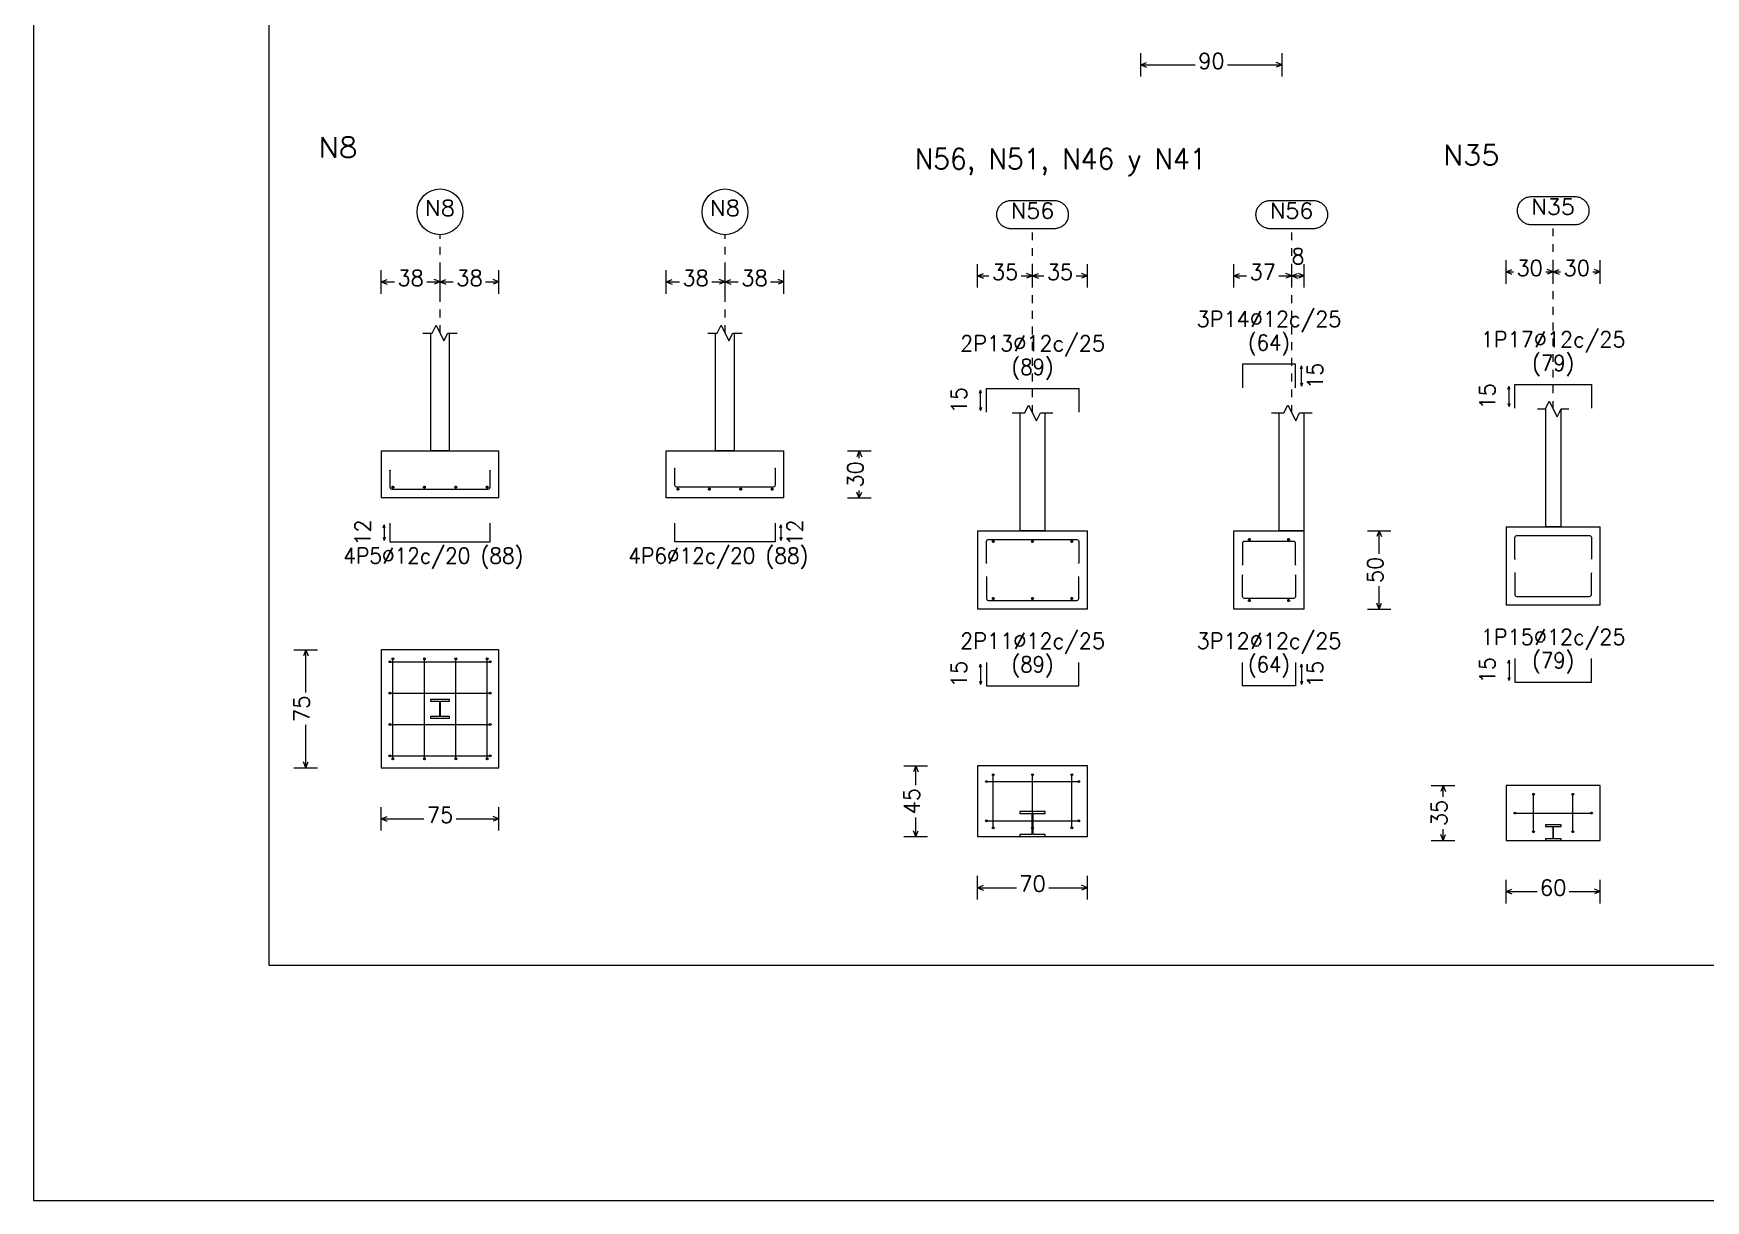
# Model space of a CAD drawing. Header units: millimetres. Extents: x 0 to 42, y 68.4 to 98.1.
# Drawn here: x 0 to 21.31, y 68.39 to 83.26 of the extents above; entities that cross this region are included whole.
import ezdxf
from ezdxf.enums import TextEntityAlignment as Align

# ---------------------------------------------------------------- set-up
doc = ezdxf.new("R2010")
doc.units = ezdxf.units.MM
doc.linetypes.add('CYPE_PUNTO', pattern=[0.075, 0, -0.075])
for name, color, linetype, lineweight in [('CIM_COTAS', 2, 'Continuous', 0), ('CIM_DIB_ARMADOS', 4, 'Continuous', 0), ('CIM_GEOMETRIA', 2, 'Continuous', 0), ('CIM_REFEREN', 2, 'Continuous', 0), ('CIM_TXT_ARMADOS', 3, 'Continuous', 0), ('RECUAD_LIMITES', 2, 'Continuous', 0), ('RECUAD_MARCO', 1, 'Continuous', 20)]:
    doc.layers.add(name, color=color, linetype=linetype, lineweight=lineweight)
doc.styles.add('CYPETXT', font='', dxfattribs={"height": 0.2})
doc.styles.get('CYPETXT').set_extended_font_data('romans')

msp = doc.modelspace()

# ---------------------------------------------------------------- hatches: boundary and pattern name
at = {"layer": 'CIM_DIB_ARMADOS'}
h = msp.add_hatch(color=256, dxfattribs=at)
edge = h.paths.add_edge_path(flags=0)
edge.add_arc((4.543, 77.695), 0.0016, 0, 360)
h = msp.add_hatch(color=256, dxfattribs=at)
edge = h.paths.add_edge_path(flags=0)
edge.add_arc((5.819, 77.695), 0.0016, 0, 360)
h = msp.add_hatch(color=256, dxfattribs=at)
edge = h.paths.add_edge_path(flags=0)
edge.add_arc((8.174, 77.719), 0.0016, 0, 360)
h = msp.add_hatch(color=256, dxfattribs=at)
edge = h.paths.add_edge_path(flags=0)
edge.add_arc((9.45, 77.719), 0.0016, 0, 360)
h = msp.add_hatch(color=256, dxfattribs=at)
edge = h.paths.add_edge_path(flags=0)
edge.add_arc((12.142, 76.514), 0.0016, 0, 360)
h = msp.add_hatch(color=256, dxfattribs=at)
edge = h.paths.add_edge_path(flags=0)
edge.add_arc((13.318, 76.514), 0.0016, 0, 360)
h = msp.add_hatch(color=256, dxfattribs=at)
edge = h.paths.add_edge_path(flags=0)
edge.add_arc((15.405, 76.49), 0.0016, 0, 360)
h = msp.add_hatch(color=256, dxfattribs=at)
edge = h.paths.add_edge_path(flags=0)
edge.add_arc((16.081, 76.49), 0.0016, 0, 360)
h = msp.add_hatch(color=256, dxfattribs=at)
edge = h.paths.add_edge_path(flags=0)
edge.add_arc((18.876, 76.564), 0.0016, 0, 360)
h = msp.add_hatch(color=256, dxfattribs=at)
edge = h.paths.add_edge_path(flags=0)
edge.add_arc((19.852, 76.564), 0.0016, 0, 360)
h = msp.add_hatch(color=256, dxfattribs=at)
edge = h.paths.add_edge_path(flags=0)
edge.add_arc((12.142, 76.338), 0.0016, 0, 360)
h = msp.add_hatch(color=256, dxfattribs=at)
edge = h.paths.add_edge_path(flags=0)
edge.add_arc((13.318, 76.338), 0.0016, 0, 360)
h = msp.add_hatch(color=256, dxfattribs=at)
edge = h.paths.add_edge_path(flags=0)
edge.add_arc((15.405, 76.362), 0.0016, 0, 360)
h = msp.add_hatch(color=256, dxfattribs=at)
edge = h.paths.add_edge_path(flags=0)
edge.add_arc((16.081, 76.362), 0.0016, 0, 360)
h = msp.add_hatch(color=256, dxfattribs=at)
edge = h.paths.add_edge_path(flags=0)
edge.add_arc((18.876, 76.388), 0.0016, 0, 360)
h = msp.add_hatch(color=256, dxfattribs=at)
edge = h.paths.add_edge_path(flags=0)
edge.add_arc((19.852, 76.388), 0.0016, 0, 360)
h = msp.add_hatch(color=256, dxfattribs=at)
edge = h.paths.add_edge_path(flags=0)
edge.add_arc((4.543, 75.257), 0.0016, 0, 360)
h = msp.add_hatch(color=256, dxfattribs=at)
edge = h.paths.add_edge_path(flags=0)
edge.add_arc((4.581, 75.295), 0.0016, 0, 360)
h = msp.add_hatch(color=256, dxfattribs=at)
edge = h.paths.add_edge_path(flags=0)
edge.add_arc((4.981, 75.295), 0.0016, 0, 360)
h = msp.add_hatch(color=256, dxfattribs=at)
edge = h.paths.add_edge_path(flags=0)
edge.add_arc((5.381, 75.295), 0.0016, 0, 360)
h = msp.add_hatch(color=256, dxfattribs=at)
edge = h.paths.add_edge_path(flags=0)
edge.add_arc((5.781, 75.295), 0.0016, 0, 360)
h = msp.add_hatch(color=256, dxfattribs=at)
edge = h.paths.add_edge_path(flags=0)
edge.add_arc((5.819, 75.257), 0.0016, 0, 360)
h = msp.add_hatch(color=256, dxfattribs=at)
edge = h.paths.add_edge_path(flags=0)
edge.add_arc((4.543, 74.857), 0.0016, 0, 360)
h = msp.add_hatch(color=256, dxfattribs=at)
edge = h.paths.add_edge_path(flags=0)
edge.add_arc((5.819, 74.857), 0.0016, 0, 360)
h = msp.add_hatch(color=256, dxfattribs=at)
edge = h.paths.add_edge_path(flags=0)
edge.add_arc((4.543, 74.457), 0.0016, 0, 360)
h = msp.add_hatch(color=256, dxfattribs=at)
edge = h.paths.add_edge_path(flags=0)
edge.add_arc((5.819, 74.457), 0.0016, 0, 360)
h = msp.add_hatch(color=256, dxfattribs=at)
edge = h.paths.add_edge_path(flags=0)
edge.add_arc((4.543, 74.057), 0.0016, 0, 360)
h = msp.add_hatch(color=256, dxfattribs=at)
edge = h.paths.add_edge_path(flags=0)
edge.add_arc((4.581, 74.019), 0.0016, 0, 360)
h = msp.add_hatch(color=256, dxfattribs=at)
edge = h.paths.add_edge_path(flags=0)
edge.add_arc((4.981, 74.019), 0.0016, 0, 360)
h = msp.add_hatch(color=256, dxfattribs=at)
edge = h.paths.add_edge_path(flags=0)
edge.add_arc((5.381, 74.019), 0.0016, 0, 360)
h = msp.add_hatch(color=256, dxfattribs=at)
edge = h.paths.add_edge_path(flags=0)
edge.add_arc((5.781, 74.019), 0.0016, 0, 360)
h = msp.add_hatch(color=256, dxfattribs=at)
edge = h.paths.add_edge_path(flags=0)
edge.add_arc((5.819, 74.057), 0.0016, 0, 360)
h = msp.add_hatch(color=256, dxfattribs=at)
edge = h.paths.add_edge_path(flags=0)
edge.add_arc((12.142, 73.73), 0.0016, 0, 360)
h = msp.add_hatch(color=256, dxfattribs=at)
edge = h.paths.add_edge_path(flags=0)
edge.add_arc((12.142, 73.73), 0.0016, 0, 360)
h = msp.add_hatch(color=256, dxfattribs=at)
edge = h.paths.add_edge_path(flags=0)
edge.add_arc((12.23, 73.818), 0.0016, 0, 360)
h = msp.add_hatch(color=256, dxfattribs=at)
edge = h.paths.add_edge_path(flags=0)
edge.add_arc((12.23, 73.818), 0.0016, 0, 360)
h = msp.add_hatch(color=256, dxfattribs=at)
edge = h.paths.add_edge_path(flags=0)
edge.add_arc((12.73, 73.818), 0.0016, 0, 360)
h = msp.add_hatch(color=256, dxfattribs=at)
edge = h.paths.add_edge_path(flags=0)
edge.add_arc((12.73, 73.818), 0.0016, 0, 360)
h = msp.add_hatch(color=256, dxfattribs=at)
edge = h.paths.add_edge_path(flags=0)
edge.add_arc((13.23, 73.818), 0.0016, 0, 360)
h = msp.add_hatch(color=256, dxfattribs=at)
edge = h.paths.add_edge_path(flags=0)
edge.add_arc((13.23, 73.818), 0.0016, 0, 360)
h = msp.add_hatch(color=256, dxfattribs=at)
edge = h.paths.add_edge_path(flags=0)
edge.add_arc((13.318, 73.73), 0.0016, 0, 360)
h = msp.add_hatch(color=256, dxfattribs=at)
edge = h.paths.add_edge_path(flags=0)
edge.add_arc((13.318, 73.73), 0.0016, 0, 360)
h = msp.add_hatch(color=256, dxfattribs=at)
edge = h.paths.add_edge_path(flags=0)
edge.add_arc((19.114, 73.568), 0.0016, 0, 360)
h = msp.add_hatch(color=256, dxfattribs=at)
edge = h.paths.add_edge_path(flags=0)
edge.add_arc((19.114, 73.568), 0.0016, 0, 360)
h = msp.add_hatch(color=256, dxfattribs=at)
edge = h.paths.add_edge_path(flags=0)
edge.add_arc((19.614, 73.568), 0.0016, 0, 360)
h = msp.add_hatch(color=256, dxfattribs=at)
edge = h.paths.add_edge_path(flags=0)
edge.add_arc((19.614, 73.568), 0.0016, 0, 360)
h = msp.add_hatch(color=256, dxfattribs=at)
edge = h.paths.add_edge_path(flags=0)
edge.add_arc((18.876, 73.33), 0.0016, 0, 360)
h = msp.add_hatch(color=256, dxfattribs=at)
edge = h.paths.add_edge_path(flags=0)
edge.add_arc((18.876, 73.33), 0.0016, 0, 360)
h = msp.add_hatch(color=256, dxfattribs=at)
edge = h.paths.add_edge_path(flags=0)
edge.add_arc((19.852, 73.33), 0.0016, 0, 360)
h = msp.add_hatch(color=256, dxfattribs=at)
edge = h.paths.add_edge_path(flags=0)
edge.add_arc((19.852, 73.33), 0.0016, 0, 360)
h = msp.add_hatch(color=256, dxfattribs=at)
edge = h.paths.add_edge_path(flags=0)
edge.add_arc((12.142, 73.23), 0.0016, 0, 360)
h = msp.add_hatch(color=256, dxfattribs=at)
edge = h.paths.add_edge_path(flags=0)
edge.add_arc((12.142, 73.23), 0.0016, 0, 360)
h = msp.add_hatch(color=256, dxfattribs=at)
edge = h.paths.add_edge_path(flags=0)
edge.add_arc((12.23, 73.142), 0.0016, 0, 360)
h = msp.add_hatch(color=256, dxfattribs=at)
edge = h.paths.add_edge_path(flags=0)
edge.add_arc((12.23, 73.142), 0.0016, 0, 360)
h = msp.add_hatch(color=256, dxfattribs=at)
edge = h.paths.add_edge_path(flags=0)
edge.add_arc((12.73, 73.142), 0.0016, 0, 360)
h = msp.add_hatch(color=256, dxfattribs=at)
edge = h.paths.add_edge_path(flags=0)
edge.add_arc((12.73, 73.142), 0.0016, 0, 360)
h = msp.add_hatch(color=256, dxfattribs=at)
edge = h.paths.add_edge_path(flags=0)
edge.add_arc((13.23, 73.142), 0.0016, 0, 360)
h = msp.add_hatch(color=256, dxfattribs=at)
edge = h.paths.add_edge_path(flags=0)
edge.add_arc((13.23, 73.142), 0.0016, 0, 360)
h = msp.add_hatch(color=256, dxfattribs=at)
edge = h.paths.add_edge_path(flags=0)
edge.add_arc((13.318, 73.23), 0.0016, 0, 360)
h = msp.add_hatch(color=256, dxfattribs=at)
edge = h.paths.add_edge_path(flags=0)
edge.add_arc((13.318, 73.23), 0.0016, 0, 360)
h = msp.add_hatch(color=256, dxfattribs=at)
edge = h.paths.add_edge_path(flags=0)
edge.add_arc((19.114, 73.092), 0.0016, 0, 360)
h = msp.add_hatch(color=256, dxfattribs=at)
edge = h.paths.add_edge_path(flags=0)
edge.add_arc((19.114, 73.092), 0.0016, 0, 360)
h = msp.add_hatch(color=256, dxfattribs=at)
edge = h.paths.add_edge_path(flags=0)
edge.add_arc((19.614, 73.092), 0.0016, 0, 360)
h = msp.add_hatch(color=256, dxfattribs=at)
edge = h.paths.add_edge_path(flags=0)
edge.add_arc((19.614, 73.092), 0.0016, 0, 360)

# ---------------------------------------------------------------- linework, layer by layer
at = {"layer": 'CIM_COTAS'}
for p, q in [((14.109, 82.709), (14.109, 83.009)), ((14.109, 82.859), (14.184, 82.889)), ((15.909, 82.859), (15.834, 82.889)), ((15.909, 82.709), (15.909, 83.009)), ((14.109, 82.859), (14.184, 82.829)), ((14.109, 82.859), (14.804, 82.859)), ((15.215, 82.859), (15.909, 82.859)), ((15.909, 82.859), (15.834, 82.829)), ((12.03, 80.022), (12.03, 80.322)), ((12.73, 80.022), (12.73, 80.322)), ((12.73, 80.022), (12.73, 80.322)), ((13.43, 80.022), (13.43, 80.322)), ((15.293, 80.022), (15.293, 80.322)), ((16.033, 80.022), (16.033, 80.322)), ((16.033, 80.022), (16.033, 80.322)), ((16.193, 80.022), (16.193, 80.322)), ((18.764, 80.072), (18.764, 80.372)), ((19.364, 80.072), (19.364, 80.372)), ((19.364, 80.072), (19.364, 80.372)), ((19.964, 80.072), (19.964, 80.372)), ((4.431, 79.944), (4.431, 80.244)), ((4.431, 80.094), (4.506, 80.124)), ((5.181, 80.094), (5.106, 80.124)), ((5.181, 79.944), (5.181, 80.244)), ((5.181, 79.944), (5.181, 80.244)), ((5.181, 80.094), (5.256, 80.124)), ((5.931, 80.094), (5.856, 80.124)), ((5.931, 79.944), (5.931, 80.244)), ((8.062, 79.944), (8.062, 80.244)), ((8.062, 80.094), (8.137, 80.124)), ((8.812, 80.094), (8.737, 80.124)), ((8.812, 79.944), (8.812, 80.244)), ((8.812, 79.944), (8.812, 80.244)), ((8.812, 80.094), (8.887, 80.124)), ((9.562, 80.094), (9.487, 80.124)), ((9.562, 79.944), (9.562, 80.244)), ((12.03, 80.172), (12.105, 80.202)), ((12.03, 80.172), (12.105, 80.142)), ((12.03, 80.172), (12.175, 80.172)), ((12.586, 80.172), (12.73, 80.172)), ((12.73, 80.172), (12.655, 80.202)), ((12.73, 80.172), (12.655, 80.142)), ((12.73, 80.172), (12.805, 80.202)), ((12.73, 80.172), (12.805, 80.142)), ((12.73, 80.172), (12.875, 80.172)), ((13.286, 80.172), (13.43, 80.172)), ((13.43, 80.172), (13.355, 80.202)), ((13.43, 80.172), (13.355, 80.142)), ((15.293, 80.172), (15.368, 80.202)), ((15.293, 80.172), (15.368, 80.142)), ((15.293, 80.172), (15.458, 80.172)), ((15.869, 80.172), (16.033, 80.172)), ((16.033, 80.172), (15.958, 80.202)), ((16.033, 80.172), (15.958, 80.142)), ((16.033, 80.172), (16.108, 80.202)), ((16.033, 80.172), (16.108, 80.142)), ((16.033, 80.172), (16.193, 80.172)), ((16.193, 80.172), (16.118, 80.202)), ((16.193, 80.172), (16.118, 80.142)), ((18.764, 80.222), (18.839, 80.252)), ((18.764, 80.222), (18.839, 80.192)), ((18.764, 80.222), (18.858, 80.222)), ((19.269, 80.222), (19.364, 80.222)), ((19.364, 80.222), (19.289, 80.252)), ((19.364, 80.222), (19.289, 80.192)), ((19.364, 80.222), (19.439, 80.252)), ((19.364, 80.222), (19.439, 80.192)), ((19.364, 80.222), (19.458, 80.222)), ((19.869, 80.222), (19.964, 80.222)), ((19.964, 80.222), (19.889, 80.252)), ((19.964, 80.222), (19.889, 80.192)), ((4.431, 80.094), (4.506, 80.064)), ((4.431, 80.094), (4.6, 80.094)), ((5.011, 80.094), (5.181, 80.094)), ((5.181, 80.094), (5.106, 80.064)), ((5.181, 80.094), (5.256, 80.064)), ((5.181, 80.094), (5.35, 80.094)), ((5.761, 80.094), (5.931, 80.094)), ((5.931, 80.094), (5.856, 80.064)), ((8.062, 80.094), (8.137, 80.064)), ((8.062, 80.094), (8.231, 80.094)), ((8.642, 80.094), (8.812, 80.094)), ((8.812, 80.094), (8.737, 80.064)), ((8.812, 80.094), (8.887, 80.064)), ((8.812, 80.094), (8.981, 80.094)), ((9.392, 80.094), (9.562, 80.094)), ((9.562, 80.094), (9.487, 80.064)), ((10.373, 77.943), (10.673, 77.943)), ((10.523, 77.943), (10.493, 77.868)), ((10.523, 77.943), (10.553, 77.868)), ((10.523, 77.849), (10.523, 77.943)), ((10.373, 77.343), (10.673, 77.343)), ((10.523, 77.343), (10.493, 77.418)), ((10.523, 77.343), (10.523, 77.438)), ((10.523, 77.343), (10.553, 77.418)), ((16.996, 76.926), (17.296, 76.926)), ((17.146, 76.926), (17.116, 76.851)), ((17.146, 76.926), (17.176, 76.851)), ((17.146, 76.631), (17.146, 76.926)), ((17.146, 75.926), (17.146, 76.22)), ((16.996, 75.926), (17.296, 75.926)), ((17.146, 75.926), (17.116, 76.001)), ((17.146, 75.926), (17.176, 76.001)), ((3.319, 75.407), (3.619, 75.407)), ((3.469, 75.407), (3.439, 75.332)), ((3.469, 75.407), (3.499, 75.332)), ((3.469, 74.863), (3.469, 75.407)), ((3.469, 73.907), (3.469, 74.452)), ((3.469, 73.907), (3.439, 73.982)), ((3.469, 73.907), (3.499, 73.982)), ((11.092, 73.93), (11.392, 73.93)), ((11.242, 73.93), (11.212, 73.855)), ((11.242, 73.93), (11.272, 73.855)), ((11.242, 73.685), (11.242, 73.93)), ((3.319, 73.907), (3.619, 73.907)), ((17.811, 73.68), (18.111, 73.68)), ((17.961, 73.68), (17.931, 73.605)), ((17.961, 73.68), (17.991, 73.605)), ((17.961, 73.535), (17.961, 73.68)), ((4.431, 73.106), (4.431, 73.406)), ((5.931, 73.106), (5.931, 73.406)), ((4.431, 73.256), (4.506, 73.286)), ((4.431, 73.256), (4.506, 73.226)), ((4.431, 73.256), (4.975, 73.256)), ((5.386, 73.256), (5.931, 73.256)), ((5.931, 73.256), (5.856, 73.286)), ((5.931, 73.256), (5.856, 73.226)), ((11.242, 73.03), (11.212, 73.105)), ((11.242, 73.03), (11.242, 73.274)), ((11.242, 73.03), (11.272, 73.105)), ((17.961, 72.98), (17.961, 73.124)), ((11.092, 73.03), (11.392, 73.03)), ((17.811, 72.98), (18.111, 72.98)), ((17.961, 72.98), (17.931, 73.055)), ((17.961, 72.98), (17.991, 73.055)), ((12.03, 72.229), (12.03, 72.529)), ((13.43, 72.229), (13.43, 72.529)), ((18.764, 72.179), (18.764, 72.479)), ((19.964, 72.179), (19.964, 72.479)), ((12.03, 72.379), (12.105, 72.409)), ((12.03, 72.379), (12.105, 72.349)), ((12.03, 72.379), (12.525, 72.379)), ((12.936, 72.379), (13.43, 72.379)), ((13.43, 72.379), (13.355, 72.409)), ((13.43, 72.379), (13.355, 72.349)), ((18.764, 72.329), (18.839, 72.359)), ((18.764, 72.329), (18.839, 72.299)), ((18.764, 72.329), (19.158, 72.329)), ((19.569, 72.329), (19.964, 72.329)), ((19.964, 72.329), (19.889, 72.359)), ((19.964, 72.329), (19.889, 72.299))]:
    msp.add_line(p, q, dxfattribs=at)
at = {"layer": 'CIM_COTAS', "linetype": 'CYPE_PUNTO'}
for p, q in [((12.73, 78.426), (12.73, 80.772)), ((16.033, 78.426), (16.033, 80.772)), ((19.364, 78.476), (19.364, 80.822)), ((5.181, 79.443), (5.181, 80.694)), ((8.812, 79.443), (8.812, 80.694))]:
    msp.add_line(p, q, dxfattribs=at)
at = {"layer": 'CIM_COTAS'}
for points in [[(19.64, 81.182), (19.652, 81.181), (19.664, 81.18), (19.676, 81.178), (19.687, 81.175), (19.699, 81.172), (19.71, 81.168), (19.721, 81.162), (19.731, 81.157), (19.742, 81.15), (19.751, 81.143), (19.76, 81.135), (19.769, 81.127), (19.777, 81.118), (19.785, 81.109), (19.791, 81.099), (19.798, 81.088), (19.803, 81.078), (19.808, 81.066), (19.812, 81.055), (19.815, 81.044), (19.817, 81.032), (19.819, 81.02), (19.82, 81.008), (19.82, 80.996), (19.819, 80.984), (19.817, 80.972), (19.815, 80.96), (19.812, 80.948), (19.808, 80.937), (19.803, 80.926), (19.798, 80.915), (19.791, 80.905), (19.785, 80.895), (19.777, 80.886), (19.769, 80.877), (19.76, 80.868), (19.751, 80.861), (19.742, 80.853), (19.731, 80.847), (19.721, 80.841), (19.71, 80.836), (19.699, 80.832), (19.687, 80.828), (19.676, 80.825), (19.664, 80.823), (19.652, 80.822), (19.64, 80.822), (19.088, 80.822), (19.076, 80.822), (19.064, 80.823), (19.052, 80.825), (19.04, 80.828), (19.029, 80.832), (19.017, 80.836), (19.006, 80.841), (18.996, 80.847), (18.986, 80.853), (18.976, 80.861), (18.967, 80.868), (18.958, 80.877), (18.95, 80.886), (18.943, 80.895), (18.936, 80.905), (18.93, 80.915), (18.924, 80.926), (18.92, 80.937), (18.916, 80.948), (18.913, 80.96), (18.91, 80.972), (18.909, 80.984), (18.908, 80.996), (18.908, 81.008), (18.909, 81.02), (18.91, 81.032), (18.913, 81.044), (18.916, 81.055), (18.92, 81.066), (18.924, 81.078), (18.93, 81.088), (18.936, 81.099), (18.943, 81.109), (18.95, 81.118), (18.958, 81.127), (18.967, 81.135), (18.976, 81.143), (18.986, 81.15), (18.996, 81.157), (19.006, 81.162), (19.017, 81.168), (19.029, 81.172), (19.04, 81.175), (19.052, 81.178), (19.064, 81.18), (19.076, 81.181), (19.088, 81.182), (19.64, 81.182)], [(13.006, 81.132), (13.018, 81.131), (13.03, 81.13), (13.042, 81.128), (13.054, 81.125), (13.065, 81.122), (13.077, 81.118), (13.087, 81.112), (13.098, 81.107), (13.108, 81.1), (13.118, 81.093), (13.127, 81.085), (13.136, 81.077), (13.144, 81.068), (13.151, 81.059), (13.158, 81.049), (13.164, 81.038), (13.17, 81.028), (13.174, 81.016), (13.178, 81.005), (13.181, 80.994), (13.184, 80.982), (13.185, 80.97), (13.186, 80.958), (13.186, 80.946), (13.185, 80.934), (13.184, 80.922), (13.181, 80.91), (13.178, 80.898), (13.174, 80.887), (13.17, 80.876), (13.164, 80.865), (13.158, 80.855), (13.151, 80.845), (13.144, 80.836), (13.136, 80.827), (13.127, 80.818), (13.118, 80.811), (13.108, 80.803), (13.098, 80.797), (13.087, 80.791), (13.077, 80.786), (13.065, 80.782), (13.054, 80.778), (13.042, 80.775), (13.03, 80.773), (13.018, 80.772), (13.006, 80.772), (12.454, 80.772), (12.442, 80.772), (12.43, 80.773), (12.418, 80.775), (12.407, 80.778), (12.395, 80.782), (12.384, 80.786), (12.373, 80.791), (12.363, 80.797), (12.352, 80.803), (12.343, 80.811), (12.334, 80.818), (12.325, 80.827), (12.317, 80.836), (12.309, 80.845), (12.303, 80.855), (12.296, 80.865), (12.291, 80.876), (12.286, 80.887), (12.282, 80.898), (12.279, 80.91), (12.277, 80.922), (12.275, 80.934), (12.274, 80.946), (12.274, 80.958), (12.275, 80.97), (12.277, 80.982), (12.279, 80.994), (12.282, 81.005), (12.286, 81.016), (12.291, 81.028), (12.296, 81.038), (12.303, 81.049), (12.309, 81.059), (12.317, 81.068), (12.325, 81.077), (12.334, 81.085), (12.343, 81.093), (12.352, 81.1), (12.363, 81.107), (12.373, 81.112), (12.384, 81.118), (12.395, 81.122), (12.407, 81.125), (12.418, 81.128), (12.43, 81.13), (12.442, 81.131), (12.454, 81.132), (13.006, 81.132)], [(16.309, 81.132), (16.321, 81.131), (16.333, 81.13), (16.345, 81.128), (16.357, 81.125), (16.368, 81.122), (16.38, 81.118), (16.39, 81.112), (16.401, 81.107), (16.411, 81.1), (16.421, 81.093), (16.43, 81.085), (16.439, 81.077), (16.447, 81.068), (16.454, 81.059), (16.461, 81.049), (16.467, 81.038), (16.473, 81.028), (16.477, 81.016), (16.481, 81.005), (16.484, 80.994), (16.487, 80.982), (16.488, 80.97), (16.489, 80.958), (16.489, 80.946), (16.488, 80.934), (16.487, 80.922), (16.484, 80.91), (16.481, 80.898), (16.477, 80.887), (16.473, 80.876), (16.467, 80.865), (16.461, 80.855), (16.454, 80.845), (16.447, 80.836), (16.439, 80.827), (16.43, 80.818), (16.421, 80.811), (16.411, 80.803), (16.401, 80.797), (16.39, 80.791), (16.38, 80.786), (16.368, 80.782), (16.357, 80.778), (16.345, 80.775), (16.333, 80.773), (16.321, 80.772), (16.309, 80.772), (15.757, 80.772), (15.745, 80.772), (15.733, 80.773), (15.721, 80.775), (15.71, 80.778), (15.698, 80.782), (15.687, 80.786), (15.676, 80.791), (15.666, 80.797), (15.655, 80.803), (15.646, 80.811), (15.637, 80.818), (15.628, 80.827), (15.62, 80.836), (15.612, 80.845), (15.606, 80.855), (15.599, 80.865), (15.594, 80.876), (15.589, 80.887), (15.585, 80.898), (15.582, 80.91), (15.58, 80.922), (15.578, 80.934), (15.577, 80.946), (15.577, 80.958), (15.578, 80.97), (15.58, 80.982), (15.582, 80.994), (15.585, 81.005), (15.589, 81.016), (15.594, 81.028), (15.599, 81.038), (15.606, 81.049), (15.612, 81.059), (15.62, 81.068), (15.628, 81.077), (15.637, 81.085), (15.646, 81.093), (15.655, 81.1), (15.666, 81.107), (15.676, 81.112), (15.687, 81.118), (15.698, 81.122), (15.71, 81.125), (15.721, 81.128), (15.733, 81.13), (15.745, 81.131), (15.757, 81.132), (16.309, 81.132)]]:
    msp.add_lwpolyline(points, close=True, dxfattribs=at)
for centre in [(5.181, 80.987), (8.812, 80.987)]:
    msp.add_circle(centre, 0.292, dxfattribs=at)
at = {"layer": 'CIM_DIB_ARMADOS'}
for p, q in [((4.563, 77.479), (4.599, 77.479)), ((4.581, 77.461), (4.581, 77.497)), ((4.963, 77.479), (4.999, 77.479)), ((4.981, 77.461), (4.981, 77.497)), ((5.363, 77.479), (5.399, 77.479)), ((5.381, 77.461), (5.381, 77.497)), ((5.763, 77.479), (5.799, 77.479)), ((5.781, 77.461), (5.781, 77.497)), ((8.194, 77.455), (8.23, 77.455)), ((8.212, 77.437), (8.212, 77.473)), ((8.594, 77.455), (8.63, 77.455)), ((8.612, 77.437), (8.612, 77.473)), ((8.994, 77.455), (9.03, 77.455)), ((9.012, 77.437), (9.012, 77.473)), ((9.394, 77.455), (9.43, 77.455)), ((9.412, 77.437), (9.412, 77.473)), ((12.212, 76.79), (12.248, 76.79)), ((12.23, 76.772), (12.23, 76.808)), ((12.712, 76.79), (12.748, 76.79)), ((12.73, 76.772), (12.73, 76.808)), ((13.212, 76.79), (13.248, 76.79)), ((13.23, 76.772), (13.23, 76.808)), ((15.475, 76.814), (15.511, 76.814)), ((15.493, 76.796), (15.493, 76.832)), ((15.975, 76.814), (16.011, 76.814)), ((15.993, 76.796), (15.993, 76.832)), ((12.212, 76.062), (12.248, 76.062)), ((12.23, 76.044), (12.23, 76.08)), ((12.712, 76.062), (12.748, 76.062)), ((12.73, 76.044), (12.73, 76.08)), ((13.212, 76.062), (13.248, 76.062)), ((13.23, 76.044), (13.23, 76.08)), ((15.475, 76.038), (15.511, 76.038)), ((15.493, 76.02), (15.493, 76.056)), ((15.975, 76.038), (16.011, 76.038)), ((15.993, 76.02), (15.993, 76.056))]:
    msp.add_line(p, q, dxfattribs=at)
for points in [[(16.081, 78.747), (16.081, 79.047), (15.405, 79.047), (15.405, 78.747)], [(12.142, 78.437), (12.142, 78.737), (13.318, 78.737), (13.318, 78.437)], [(18.876, 78.487), (18.876, 78.787), (19.852, 78.787), (19.852, 78.487)], [(4.543, 77.695), (4.543, 77.479), (4.546, 77.467), (4.555, 77.459), (4.567, 77.455), (5.795, 77.455), (5.807, 77.459), (5.815, 77.467), (5.819, 77.479), (5.819, 77.695)], [(9.45, 77.719), (9.45, 77.503), (9.446, 77.491), (9.438, 77.483), (9.426, 77.479), (8.198, 77.479), (8.186, 77.483), (8.177, 77.491), (8.174, 77.503), (8.174, 77.719)], [(4.543, 77.022), (4.543, 76.782), (5.819, 76.782), (5.819, 77.022)], [(9.45, 77.022), (9.45, 76.782), (8.174, 76.782), (8.174, 77.022)], [(12.142, 76.514), (12.142, 76.79), (12.146, 76.802), (12.154, 76.811), (12.166, 76.814), (13.294, 76.814), (13.306, 76.811), (13.315, 76.802), (13.318, 76.79), (13.318, 76.514)], [(16.081, 76.49), (16.081, 76.766), (16.078, 76.778), (16.069, 76.787), (16.057, 76.79), (15.429, 76.79), (15.417, 76.787), (15.409, 76.778), (15.405, 76.766), (15.405, 76.49)], [(18.876, 76.564), (18.876, 76.84), (18.879, 76.852), (18.888, 76.861), (18.9, 76.864), (19.828, 76.864), (19.84, 76.861), (19.848, 76.852), (19.852, 76.84), (19.852, 76.564)], [(12.142, 76.338), (12.142, 76.062), (12.146, 76.05), (12.154, 76.041), (12.166, 76.038), (13.294, 76.038), (13.306, 76.041), (13.315, 76.05), (13.318, 76.062), (13.318, 76.338)], [(16.081, 76.362), (16.081, 76.086), (16.078, 76.074), (16.069, 76.065), (16.057, 76.062), (15.429, 76.062), (15.417, 76.065), (15.409, 76.074), (15.405, 76.086), (15.405, 76.362)], [(18.876, 76.388), (18.876, 76.112), (18.879, 76.1), (18.888, 76.091), (18.9, 76.088), (19.828, 76.088), (19.84, 76.091), (19.848, 76.1), (19.852, 76.112), (19.852, 76.388)], [(4.543, 75.257), (4.546, 75.257), (4.555, 75.257), (4.567, 75.257), (5.795, 75.257), (5.807, 75.257), (5.815, 75.257), (5.819, 75.257)], [(4.581, 74.019), (4.581, 74.023), (4.581, 74.031), (4.581, 74.043), (4.581, 75.271), (4.581, 75.283), (4.581, 75.292), (4.581, 75.295)], [(4.981, 74.019), (4.981, 74.023), (4.981, 74.031), (4.981, 74.043), (4.981, 75.271), (4.981, 75.283), (4.981, 75.292), (4.981, 75.295)], [(5.381, 74.019), (5.381, 74.023), (5.381, 74.031), (5.381, 74.043), (5.381, 75.271), (5.381, 75.283), (5.381, 75.292), (5.381, 75.295)], [(5.781, 74.019), (5.781, 74.023), (5.781, 74.031), (5.781, 74.043), (5.781, 75.271), (5.781, 75.283), (5.781, 75.292), (5.781, 75.295)], [(12.142, 75.248), (12.142, 74.948), (13.318, 74.948), (13.318, 75.248)], [(16.081, 75.248), (16.081, 74.948), (15.405, 74.948), (15.405, 75.248)], [(18.876, 75.298), (18.876, 74.998), (19.852, 74.998), (19.852, 75.298)], [(4.543, 74.857), (4.546, 74.857), (4.555, 74.857), (4.567, 74.857), (5.795, 74.857), (5.807, 74.857), (5.815, 74.857), (5.819, 74.857)], [(4.543, 74.457), (4.546, 74.457), (4.555, 74.457), (4.567, 74.457), (5.795, 74.457), (5.807, 74.457), (5.815, 74.457), (5.819, 74.457)], [(4.543, 74.057), (4.546, 74.057), (4.555, 74.057), (4.567, 74.057), (5.795, 74.057), (5.807, 74.057), (5.815, 74.057), (5.819, 74.057)], [(12.142, 73.73), (12.146, 73.73), (12.154, 73.73), (12.166, 73.73), (13.294, 73.73), (13.306, 73.73), (13.315, 73.73), (13.318, 73.73)], [(12.142, 73.73), (12.146, 73.73), (12.154, 73.73), (12.166, 73.73), (13.294, 73.73), (13.306, 73.73), (13.315, 73.73), (13.318, 73.73)], [(12.23, 73.142), (12.23, 73.145), (12.23, 73.154), (12.23, 73.166), (12.23, 73.794), (12.23, 73.806), (12.23, 73.815), (12.23, 73.818)], [(12.23, 73.142), (12.23, 73.145), (12.23, 73.154), (12.23, 73.166), (12.23, 73.794), (12.23, 73.806), (12.23, 73.815), (12.23, 73.818)], [(12.73, 73.142), (12.73, 73.145), (12.73, 73.154), (12.73, 73.166), (12.73, 73.794), (12.73, 73.806), (12.73, 73.815), (12.73, 73.818)], [(12.73, 73.142), (12.73, 73.145), (12.73, 73.154), (12.73, 73.166), (12.73, 73.794), (12.73, 73.806), (12.73, 73.815), (12.73, 73.818)], [(13.23, 73.142), (13.23, 73.145), (13.23, 73.154), (13.23, 73.166), (13.23, 73.794), (13.23, 73.806), (13.23, 73.815), (13.23, 73.818)], [(13.23, 73.142), (13.23, 73.145), (13.23, 73.154), (13.23, 73.166), (13.23, 73.794), (13.23, 73.806), (13.23, 73.815), (13.23, 73.818)], [(19.114, 73.092), (19.114, 73.095), (19.114, 73.104), (19.114, 73.116), (19.114, 73.544), (19.114, 73.556), (19.114, 73.565), (19.114, 73.568)], [(19.114, 73.092), (19.114, 73.095), (19.114, 73.104), (19.114, 73.116), (19.114, 73.544), (19.114, 73.556), (19.114, 73.565), (19.114, 73.568)], [(19.614, 73.092), (19.614, 73.095), (19.614, 73.104), (19.614, 73.116), (19.614, 73.544), (19.614, 73.556), (19.614, 73.565), (19.614, 73.568)], [(19.614, 73.092), (19.614, 73.095), (19.614, 73.104), (19.614, 73.116), (19.614, 73.544), (19.614, 73.556), (19.614, 73.565), (19.614, 73.568)], [(18.876, 73.33), (18.879, 73.33), (18.888, 73.33), (18.9, 73.33), (19.828, 73.33), (19.84, 73.33), (19.848, 73.33), (19.852, 73.33)], [(18.876, 73.33), (18.879, 73.33), (18.888, 73.33), (18.9, 73.33), (19.828, 73.33), (19.84, 73.33), (19.848, 73.33), (19.852, 73.33)], [(12.142, 73.23), (12.146, 73.23), (12.154, 73.23), (12.166, 73.23), (13.294, 73.23), (13.306, 73.23), (13.315, 73.23), (13.318, 73.23)], [(12.142, 73.23), (12.146, 73.23), (12.154, 73.23), (12.166, 73.23), (13.294, 73.23), (13.306, 73.23), (13.315, 73.23), (13.318, 73.23)]]:
    msp.add_lwpolyline(points, dxfattribs=at)
for centre, radius in [((4.543, 77.695), 0.0016), ((5.819, 77.695), 0.0016), ((8.174, 77.719), 0.0016), ((9.45, 77.719), 0.0016), ((4.581, 77.479), 0.012), ((4.981, 77.479), 0.012), ((5.381, 77.479), 0.012), ((5.781, 77.479), 0.012), ((8.212, 77.455), 0.012), ((8.612, 77.455), 0.012), ((9.012, 77.455), 0.012), ((9.412, 77.455), 0.012), ((12.23, 76.79), 0.012), ((12.73, 76.79), 0.012), ((13.23, 76.79), 0.012), ((15.493, 76.814), 0.012), ((15.993, 76.814), 0.012), ((12.142, 76.514), 0.0016), ((13.318, 76.514), 0.0016), ((15.405, 76.49), 0.0016), ((16.081, 76.49), 0.0016), ((18.876, 76.564), 0.0016), ((19.852, 76.564), 0.0016), ((12.142, 76.338), 0.0016), ((13.318, 76.338), 0.0016), ((15.405, 76.362), 0.0016), ((16.081, 76.362), 0.0016), ((18.876, 76.388), 0.0016), ((19.852, 76.388), 0.0016), ((12.23, 76.062), 0.012), ((12.73, 76.062), 0.012), ((13.23, 76.062), 0.012), ((15.493, 76.038), 0.012), ((15.993, 76.038), 0.012), ((4.543, 75.257), 0.012), ((4.543, 75.257), 0.0016), ((4.581, 75.295), 0.012), ((4.581, 75.295), 0.0016), ((4.981, 75.295), 0.012), ((4.981, 75.295), 0.0016), ((5.381, 75.295), 0.012), ((5.381, 75.295), 0.0016), ((5.781, 75.295), 0.012), ((5.781, 75.295), 0.0016), ((5.819, 75.257), 0.012), ((5.819, 75.257), 0.0016), ((4.543, 74.857), 0.012), ((4.543, 74.857), 0.0016), ((5.819, 74.857), 0.012), ((5.819, 74.857), 0.0016), ((4.543, 74.457), 0.012), ((4.543, 74.457), 0.0016), ((5.819, 74.457), 0.012), ((5.819, 74.457), 0.0016), ((4.543, 74.057), 0.012), ((4.543, 74.057), 0.0016), ((4.581, 74.019), 0.012), ((4.581, 74.019), 0.0016), ((4.981, 74.019), 0.012), ((4.981, 74.019), 0.0016), ((5.381, 74.019), 0.012), ((5.381, 74.019), 0.0016), ((5.781, 74.019), 0.012), ((5.781, 74.019), 0.0016), ((5.819, 74.057), 0.012), ((5.819, 74.057), 0.0016), ((12.142, 73.73), 0.012), ((12.142, 73.73), 0.012), ((12.142, 73.73), 0.0016), ((12.142, 73.73), 0.0016), ((12.23, 73.818), 0.012), ((12.23, 73.818), 0.012), ((12.23, 73.818), 0.0016), ((12.23, 73.818), 0.0016), ((12.73, 73.818), 0.012), ((12.73, 73.818), 0.012), ((12.73, 73.818), 0.0016), ((12.73, 73.818), 0.0016), ((13.23, 73.818), 0.012), ((13.23, 73.818), 0.012), ((13.23, 73.818), 0.0016), ((13.23, 73.818), 0.0016), ((13.318, 73.73), 0.012), ((13.318, 73.73), 0.012), ((13.318, 73.73), 0.0016), ((13.318, 73.73), 0.0016), ((19.114, 73.568), 0.012), ((19.114, 73.568), 0.012), ((19.114, 73.568), 0.0016), ((19.114, 73.568), 0.0016), ((19.614, 73.568), 0.012), ((19.614, 73.568), 0.012), ((19.614, 73.568), 0.0016), ((19.614, 73.568), 0.0016), ((18.876, 73.33), 0.012), ((18.876, 73.33), 0.012), ((18.876, 73.33), 0.0016), ((18.876, 73.33), 0.0016), ((19.852, 73.33), 0.012), ((19.852, 73.33), 0.012), ((19.852, 73.33), 0.0016), ((19.852, 73.33), 0.0016), ((12.142, 73.23), 0.012), ((12.142, 73.23), 0.012), ((12.142, 73.23), 0.0016), ((12.142, 73.23), 0.0016), ((12.23, 73.142), 0.012), ((12.23, 73.142), 0.012), ((12.23, 73.142), 0.0016), ((12.23, 73.142), 0.0016), ((12.73, 73.142), 0.012), ((12.73, 73.142), 0.012), ((12.73, 73.142), 0.0016), ((12.73, 73.142), 0.0016), ((13.23, 73.142), 0.012), ((13.23, 73.142), 0.012), ((13.23, 73.142), 0.0016), ((13.23, 73.142), 0.0016), ((13.318, 73.23), 0.012), ((13.318, 73.23), 0.012), ((13.318, 73.23), 0.0016), ((13.318, 73.23), 0.0016), ((19.114, 73.092), 0.012), ((19.114, 73.092), 0.012), ((19.114, 73.092), 0.0016), ((19.114, 73.092), 0.0016), ((19.614, 73.092), 0.012), ((19.614, 73.092), 0.012), ((19.614, 73.092), 0.0016), ((19.614, 73.092), 0.0016)]:
    msp.add_circle(centre, radius, dxfattribs=at)
at = {"layer": 'CIM_GEOMETRIA'}
for p, q in [((5.061, 79.443), (5.061, 77.943)), ((5.301, 77.943), (5.301, 79.443)), ((8.932, 77.943), (8.932, 79.443)), ((12.57, 78.426), (12.57, 76.926)), ((12.89, 76.926), (12.89, 78.426)), ((16.193, 76.926), (16.193, 78.426)), ((19.264, 78.476), (19.264, 76.976)), ((19.464, 76.976), (19.464, 78.476)), ((4.431, 77.943), (5.931, 77.943)), ((4.431, 77.943), (4.431, 77.343)), ((5.301, 77.943), (5.061, 77.943)), ((5.061, 77.943), (5.174, 77.943)), ((5.301, 77.943), (5.187, 77.943)), ((5.931, 77.343), (5.931, 77.943)), ((8.062, 77.943), (9.562, 77.943)), ((8.062, 77.343), (8.062, 77.943)), ((8.932, 77.943), (8.692, 77.943)), ((9.562, 77.343), (9.562, 77.943)), ((5.931, 77.343), (4.431, 77.343)), ((9.562, 77.343), (8.062, 77.343)), ((12.03, 76.926), (13.43, 76.926)), ((12.03, 76.926), (12.03, 75.926)), ((12.89, 76.926), (12.57, 76.926)), ((12.57, 76.926), (12.722, 76.926)), ((12.89, 76.926), (12.738, 76.926)), ((13.43, 75.926), (13.43, 76.926)), ((15.293, 76.926), (16.193, 76.926)), ((15.293, 75.926), (15.293, 76.926)), ((16.193, 76.926), (15.873, 76.926)), ((16.193, 75.926), (16.193, 76.926)), ((18.764, 76.976), (19.964, 76.976)), ((18.764, 76.976), (18.764, 75.976)), ((19.464, 76.976), (19.264, 76.976)), ((19.264, 76.976), (19.358, 76.976)), ((19.464, 76.976), (19.37, 76.976)), ((19.964, 75.976), (19.964, 76.976)), ((13.43, 75.926), (12.03, 75.926)), ((16.193, 75.926), (15.293, 75.926)), ((19.964, 75.976), (18.764, 75.976))]:
    msp.add_line(p, q, dxfattribs=at)
for points in [[(4.961, 79.443), (5.081, 79.443), (5.131, 79.543), (5.231, 79.343), (5.281, 79.443), (5.401, 79.443)], [(8.592, 79.443), (8.712, 79.443), (8.762, 79.543), (8.862, 79.343), (8.912, 79.443), (9.032, 79.443)], [(8.932, 77.943), (8.91, 77.943), (8.714, 77.943), (8.692, 77.943), (8.692, 79.443)], [(12.47, 78.426), (12.63, 78.426), (12.68, 78.526), (12.78, 78.326), (12.83, 78.426), (12.99, 78.426)], [(15.773, 78.426), (15.933, 78.426), (15.983, 78.526), (16.083, 78.326), (16.133, 78.426), (16.293, 78.426)], [(16.193, 76.926), (16.167, 76.926), (15.899, 76.926), (15.873, 76.926), (15.873, 78.426)], [(19.164, 78.476), (19.264, 78.476), (19.314, 78.576), (19.414, 78.376), (19.464, 78.476), (19.564, 78.476)]]:
    msp.add_lwpolyline(points, dxfattribs=at)
for points in [[(4.431, 73.907), (5.931, 73.907), (5.931, 75.407), (4.431, 75.407), (4.431, 73.907)], [(5.061, 74.537), (5.301, 74.537), (5.301, 74.559), (5.187, 74.559), (5.187, 74.755), (5.301, 74.755), (5.301, 74.777), (5.061, 74.777), (5.061, 74.755), (5.174, 74.755), (5.174, 74.559), (5.061, 74.559), (5.061, 74.537)], [(12.03, 73.03), (13.43, 73.03), (13.43, 73.93), (12.03, 73.93), (12.03, 73.03)], [(18.764, 72.98), (19.964, 72.98), (19.964, 73.68), (18.764, 73.68), (18.764, 72.98)], [(12.57, 73.03), (12.89, 73.03), (12.89, 73.056), (12.738, 73.056), (12.738, 73.324), (12.89, 73.324), (12.89, 73.35), (12.57, 73.35), (12.57, 73.324), (12.722, 73.324), (12.722, 73.056), (12.57, 73.056), (12.57, 73.03)], [(19.264, 72.98), (19.464, 72.98), (19.464, 73), (19.37, 73), (19.37, 73.16), (19.464, 73.16), (19.464, 73.18), (19.264, 73.18), (19.264, 73.16), (19.358, 73.16), (19.358, 73), (19.264, 73), (19.264, 72.98)]]:
    msp.add_lwpolyline(points, close=True, dxfattribs=at)
at = {"layer": 'CIM_TXT_ARMADOS'}
for p, q in [((16.144, 78.987), (16.156, 79.027)), ((16.169, 78.987), (16.156, 79.027)), ((16.156, 78.767), (16.156, 79.027)), ((12.055, 78.677), (12.067, 78.717)), ((12.08, 78.677), (12.067, 78.717)), ((12.067, 78.457), (12.067, 78.717)), ((16.144, 78.807), (16.156, 78.767)), ((16.169, 78.807), (16.156, 78.767)), ((18.788, 78.727), (18.801, 78.767)), ((18.813, 78.727), (18.801, 78.767)), ((18.801, 78.507), (18.801, 78.767)), ((12.055, 78.497), (12.067, 78.457)), ((12.08, 78.497), (12.067, 78.457)), ((18.788, 78.547), (18.801, 78.507)), ((18.813, 78.547), (18.801, 78.507)), ((4.455, 76.962), (4.468, 77.002)), ((4.48, 76.962), (4.468, 77.002)), ((4.468, 77.002), (4.468, 76.802)), ((9.512, 76.962), (9.525, 77.002)), ((9.537, 76.962), (9.525, 77.002)), ((9.525, 77.002), (9.525, 76.802)), ((4.455, 76.843), (4.468, 76.802)), ((4.48, 76.843), (4.468, 76.802)), ((9.512, 76.843), (9.525, 76.802)), ((9.537, 76.843), (9.525, 76.802)), ((12.055, 75.188), (12.067, 75.228)), ((12.08, 75.188), (12.067, 75.228)), ((12.067, 75.228), (12.067, 74.968)), ((16.144, 75.188), (16.156, 75.228)), ((16.169, 75.188), (16.156, 75.228)), ((16.156, 75.228), (16.156, 74.968)), ((18.788, 75.238), (18.801, 75.278)), ((18.813, 75.238), (18.801, 75.278)), ((18.801, 75.278), (18.801, 75.018)), ((12.055, 75.008), (12.067, 74.968)), ((12.08, 75.008), (12.067, 74.968)), ((16.144, 75.008), (16.156, 74.968)), ((16.169, 75.008), (16.156, 74.968)), ((18.788, 75.058), (18.801, 75.018)), ((18.813, 75.058), (18.801, 75.018))]:
    msp.add_line(p, q, dxfattribs=at)
at = {"layer": 'RECUAD_LIMITES'}
msp.add_lwpolyline([(0, 68.394), (42, 68.394), (42, 98.094), (0, 98.094), (0, 68.394)], close=True, dxfattribs=at)
at = {"layer": 'RECUAD_MARCO'}
msp.add_lwpolyline([(3, 71.394), (39, 71.394), (39, 95.094), (3, 95.094), (3, 71.394)], close=True, dxfattribs=at)

# ---------------------------------------------------------------- texts
at = {"layer": 'CIM_COTAS', "style": 'CYPETXT'}
for s, width, p, p2 in [('90', 0.872274, (14.841, 82.809), (15.177, 82.809)), ('N8', 0.950495, (4.989, 80.937), (5.373, 80.937)), ('N8', 0.950495, (8.62, 80.937), (9.004, 80.937)), ('N56', 0.925243, (12.454, 80.902), (13.006, 80.902)), ('N56', 0.925243, (15.757, 80.902), (16.309, 80.902)), ('N35', 0.925243, (19.088, 80.952), (19.64, 80.952)), ('35', 0.872274, (12.212, 80.122), (12.548, 80.122)), ('35', 0.872274, (12.912, 80.122), (13.248, 80.122)), ('37', 0.872274, (15.495, 80.122), (15.831, 80.122)), ('8', 0.872274, (16.029, 80.322), (16.197, 80.322)), ('30', 0.872274, (18.896, 80.172), (19.232, 80.172)), ('30', 0.872274, (19.496, 80.172), (19.832, 80.172)), ('38', 0.872274, (4.638, 80.044), (4.974, 80.044)), ('38', 0.872274, (5.388, 80.044), (5.724, 80.044)), ('38', 0.872274, (8.269, 80.044), (8.605, 80.044)), ('38', 0.872274, (9.019, 80.044), (9.355, 80.044)), ('75', 0.872274, (5.013, 73.206), (5.349, 73.206)), ('70', 0.872274, (12.562, 72.329), (12.898, 72.329)), ('60', 0.872274, (19.196, 72.279), (19.532, 72.279))]:
    msp.add_text(s, height=0.2, dxfattribs=dict(at, width=width)).set_placement(p, p2, align=Align.FIT)
at = {"layer": 'CIM_COTAS', "style": 'CYPETXT', "width": 0.872274}
for s, p, p2 in [('30', (10.573, 77.475), (10.573, 77.811)), ('50', (17.196, 76.258), (17.196, 76.594)), ('75', (3.519, 74.489), (3.519, 74.825)), ('45', (11.292, 73.312), (11.292, 73.648)), ('35', (18.011, 73.162), (18.011, 73.498))]:
    msp.add_text(s, height=0.2, rotation=90, dxfattribs=at).set_placement(p, p2, align=Align.FIT)
at = {"layer": 'CIM_REFEREN', "style": 'CYPETXT'}
for s, width, p, p2 in [('N8', 0.950495, (3.63, 81.679), (4.129, 81.679)), ('N35', 0.925243, (17.963, 81.582), (18.68, 81.582)), ('N56, N51, N46 y N41', 0.806124, (11.229, 81.532), (14.946, 81.532))]:
    msp.add_text(s, height=0.26, dxfattribs=dict(at, width=width)).set_placement(p, p2, align=Align.FIT)
at = {"layer": 'CIM_TXT_ARMADOS', "style": 'CYPETXT'}
for s, width, p, p2 in [('3P14%%c12c/25', 0.859419, (14.821, 79.522), (16.666, 79.522)), ('1P17%%c12c/25', 0.859419, (18.441, 79.262), (20.286, 79.262)), ('2P13%%c12c/25', 0.859419, (11.808, 79.212), (13.653, 79.212)), ('(64)', 0.812538, (15.476, 79.222), (16.01, 79.222)), ('(89)', 0.812538, (12.463, 78.912), (12.997, 78.912)), ('(79)', 0.812538, (19.097, 78.962), (19.631, 78.962)), ('4P5%%c12c/20 (88)', 0.815739, (3.949, 76.507), (6.244, 76.507)), ('4P6%%c12c/20 (88)', 0.815739, (7.58, 76.507), (9.875, 76.507)), ('2P11%%c12c/25', 0.859419, (11.808, 75.423), (13.653, 75.423)), ('3P12%%c12c/25', 0.859419, (14.821, 75.423), (16.666, 75.423)), ('1P15%%c12c/25', 0.859419, (18.441, 75.473), (20.286, 75.473)), ('(89)', 0.812538, (12.463, 75.123), (12.997, 75.123)), ('(64)', 0.812538, (15.476, 75.123), (16.01, 75.123)), ('(79)', 0.812538, (19.097, 75.173), (19.631, 75.173))]:
    msp.add_text(s, height=0.2, dxfattribs=dict(at, width=width)).set_placement(p, p2, align=Align.FIT)
at = {"layer": 'CIM_TXT_ARMADOS', "style": 'CYPETXT', "width": 0.872274}
for s, p, p2 in [('15', (16.431, 78.729), (16.431, 79.065)), ('15', (11.892, 78.419), (11.892, 78.755)), ('15', (18.626, 78.469), (18.626, 78.805)), ('12', (4.293, 76.734), (4.293, 77.07)), ('12', (9.8, 76.734), (9.8, 77.07)), ('15', (11.892, 74.93), (11.892, 75.266)), ('15', (16.431, 74.93), (16.431, 75.266)), ('15', (18.626, 74.98), (18.626, 75.316))]:
    msp.add_text(s, height=0.2, rotation=90, dxfattribs=at).set_placement(p, p2, align=Align.FIT)

doc.saveas('drawing.dxf')
